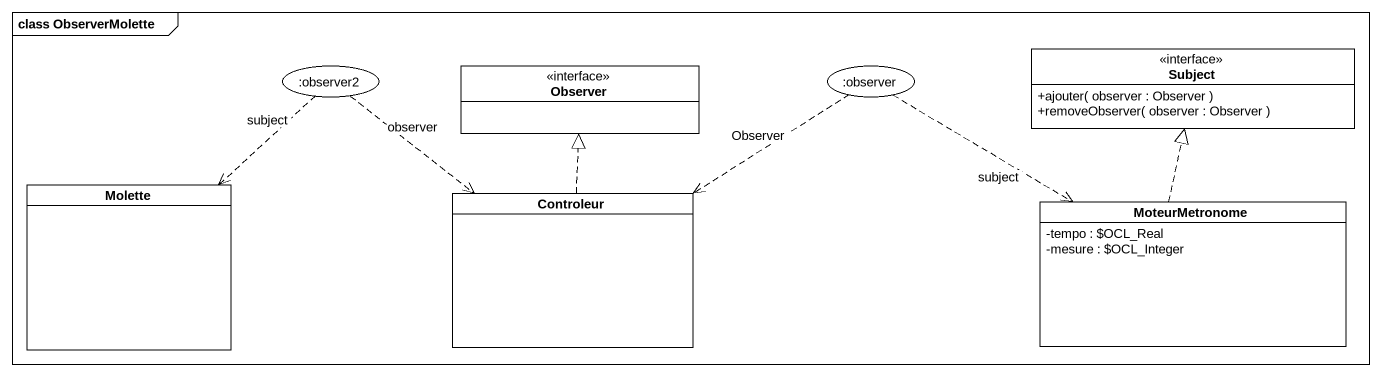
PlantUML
@startuml
mainframe class ObserverMolette
allowmixing
hide circle
hide empty members
skinparam classAttributeIconSize 0
usecase ":observer2" as observer2
interface Observer
usecase ":observer" as observer
interface Subject {
  +ajouter( observer : Observer )
  +removeObserver( observer : Observer )
}
class Molette
class Controleur
class MoteurMetronome {
  -tempo : ~$OCL_Real
  -mesure : ~$OCL_Integer
}
observer2 ..> Molette : subject
observer2 ..> Controleur : observer
observer ..> Controleur : Observer
observer .right.> MoteurMetronome : subject
Controleur .up.|> Observer
MoteurMetronome .up.|> Subject
@enduml
